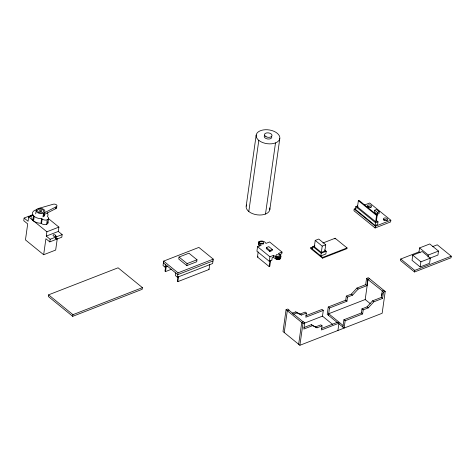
<?xml version="1.0" encoding="UTF-8"?>
<svg xmlns="http://www.w3.org/2000/svg" width="475" height="475" viewBox="0 0 475 475"><rect width="100%" height="100%" fill="white"/><g stroke="black" fill="none" stroke-linecap="round" stroke-linejoin="round"><path stroke-width="0.71" d="M30.608 216.832L29.533 215.953L24.118 218.061L23.75 220.697L27.698 223.909L25.448 239.899L43.658 254.731L55.67 250.064L57.303 238.432M32.68 215.383L28.678 216.944L28.067 221.273L24.118 218.061M30.531 216.808L30.715 215.496L32.745 214.706M33.731 215.888L33.001 220.465M47.637 221.89A3.658 2.126 8 0 1 46.235 224.461A3.658 2.126 8 0 1 41.509 223.559L40.826 223.226A7.802 4.542 8 0 1 33.577 220.934L34.218 216.392L33.149 215.276A7.802 4.542 8 0 1 37.038 209.594M35.696 213.893L36.201 210.294M41.076 223.203L41.462 218.684A7.802 4.542 8 0 1 34.218 216.392M41.509 223.559L42.15 219.017L41.717 218.66M42.982 216.879L43.486 213.281L56.086 206.845A2.476 1.443 8 0 0 56.436 204.832A2.476 1.443 8 0 0 52.968 204.309L37.822 208.667A4.507 2.624 8 0 0 37.187 212.325A4.507 2.624 8 0 0 43.486 213.281M43.759 216.618L44.288 212.853C47.025 209.902 41.272 207.599 38.819 208.394M44.312 216.066L44.591 214.077L44.038 214.629L55.836 208.626A2.476 1.443 8 0 0 56.709 207.343M46.621 224.337L47.262 219.788A3.658 2.126 8 0 0 47.779 216.826L47.47 216.345A7.802 4.542 8 0 0 47.292 212.836M47.939 223.013L48.575 218.47M43.658 254.731L45.909 238.747L49.78 241.9L55.195 239.774L55.563 237.162L54.263 236.271A1.342 0.778 8 0 1 53.075 235.297A1.342 0.778 8 0 1 54.53 234.727A1.342 0.778 8 0 1 55.723 235.701L55.302 238.45L56.382 239.311L61.792 237.227L62.16 234.597L58.288 231.438L58.894 227.103L48.361 218.524M49.78 241.9L50.148 239.269L46.277 236.111L46.882 231.776L28.678 216.944M55.836 208.626L56.086 206.845M48.598 294.832L48.361 296.507L72.705 316.338L142.191 289.311L142.423 287.636L118.079 267.805L48.598 294.832L72.942 314.67L72.705 316.338M56.382 239.311L56.745 236.698L55.67 235.826M175.738 272.965L175.376 275.559L177.418 277.228L212.634 263.53L213.251 259.13L198.865 247.41L163.649 261.108L163.032 265.507L165.074 267.17L167.835 266.095M165.074 267.17L165.442 264.575M165.597 266.784L164.985 271.13L165.52 271.569L171.623 269.194M165.52 271.569L166.232 266.499M179.039 257.046L178.754 259.035L186.823 265.602L196.709 261.761L196.988 259.772L188.919 253.199L179.039 257.046L187.102 263.619L186.823 265.602M177.418 277.228L178.036 272.828L163.649 261.108M177.941 276.842L177.329 281.188L177.864 281.622L209.047 269.491L209.76 264.421M177.864 281.622L178.576 276.551M246.192 206.144L256.191 135.001M248.805 211.518L258.804 140.368M279.318 254.719L281.782 253.763L282.019 252.077L269.616 241.971L265.917 243.408C264.047 239.079 254 241.217 261.232 245.231L257.557 246.679L256.922 251.227L269.283 261.303L271.819 260.33L272.217 257.474L273.404 257.022C274.479 259.255 280.654 261.072 280.582 257.414M259.908 246.026L258.489 244.672L258.602 242.511M258.37 244.197L258.691 242.054M258.489 244.672L258.727 242.992M258.822 242.767L258.976 241.644M258.81 245.136L259.047 243.449M269.159 266.552L269.972 260.733L270.619 260.484L269.8 266.303L269.159 266.552L257.462 257.028L258.18 251.934M265.501 214.053L275.5 142.91M269.8 209.736L279.799 138.587A11.94 6.953 8 0 0 263.126 129.966A11.94 6.953 8 0 0 261.06 141.829A11.94 6.953 8 0 0 279.799 138.587M266.433 247.54L266.285 248.597L269.83 251.483L272.187 250.568L272.335 249.512L268.791 246.626L266.433 247.54L269.978 250.432L269.83 251.483M269.283 261.303L269.925 256.755L257.557 246.679M273.404 257.022L273.636 255.336L269.925 256.755M275.589 258.804L275.827 257.118L273.636 255.336M276.236 259.13L276.474 257.45L275.827 257.118M276.984 259.368L277.222 257.682L276.474 257.45M277.774 259.481L278.012 257.8C281.687 258.24 281.693 254.618 278.32 253.513L282.019 252.077M278.564 259.481L278.801 257.794M279.288 259.35L279.526 257.664M279.9 259.107L280.137 257.42M280.363 258.768L280.82 255.728M280.642 258.353L280.951 256.203M286.063 309.712L287.298 310.715L289.061 310.032L287.826 309.023L286.063 309.712L282.999 331.52L299.891 345.283L382.155 313.28L385.219 291.472L368.327 277.709L366.563 278.397L365.685 284.65L366.92 285.653L358.192 289.049L352.581 295.129L347.54 297.089L346.311 296.085L351.346 294.126L356.963 288.046L365.685 284.65M284.234 332.524L287.298 310.715L302.961 323.475L299.891 345.283M314.812 246.157L310.745 247.736L310.644 248.461L322.543 258.157L346.94 248.662L347.047 247.938L335.142 238.248L322.947 242.992M298.662 344.28L301.726 322.472L303.489 321.783L304.724 322.792L303.84 329.044L312.568 325.648L317.021 327.815L322.062 325.856L321.48 329.965L338.954 323.166L337.927 330.487M312.586 249.238L312.966 246.537L314.854 245.801M315.222 240.421L314.337 246.745L321.326 252.439L324.847 251.067L325.737 244.744L318.749 239.05L315.222 240.421L322.21 246.115L321.326 252.439M292.315 313.191L295.676 311.885L300.129 314.052L305.164 312.093L306.399 313.096L305.823 317.205L323.297 310.407L322.489 316.148L332.518 324.318M312.966 246.537L321.183 253.234L320.803 255.936L325.844 253.977L326.224 251.275L324.579 249.933M322.543 258.157L322.644 257.432L310.745 247.736M335.041 238.973L335.142 238.248M328.255 306.992L329.49 307.996L346.964 301.197L345.729 300.194L328.255 306.992L327.228 314.313L337.392 322.596M328.463 315.317L329.49 307.996M356.22 208.246L354.196 209.036L353.958 210.746L375.108 227.976L390.604 221.944L390.842 220.234L369.698 203.003L364.307 205.099M357.633 205.936L355.799 206.649L355.419 209.374L375.191 225.482L377.631 224.533L378.017 221.807L376.319 220.424M357.485 206.946L358.37 200.64L359.029 200.385L377.203 215.193L376.319 221.504L375.666 221.76L357.485 206.946L358.138 206.69M345.729 300.194L346.311 296.085M342.891 327.073L343.918 319.752L361.392 312.954L362.627 313.957L345.153 320.756L343.918 319.752M346.964 301.197L347.54 297.089M345.153 320.756L344.12 328.077L338.491 323.493M374.728 210.199L374.472 212.016L377.227 214.261L379.026 213.56L379.282 211.743L376.527 209.499L374.728 210.199L377.483 212.444L377.227 214.261M361.392 312.954L361.968 308.845L367.009 306.886L372.62 300.806L381.348 297.409L382.577 298.413L373.855 301.809L368.238 307.889L363.203 309.848L361.968 308.845M362.627 313.957L363.203 309.848M375.191 225.482L375.571 222.757L355.799 206.649M375.666 221.76L376.55 215.448L358.37 200.64M366.92 285.653L367.798 279.401L366.563 278.397M375.108 227.976L375.345 226.266L354.196 209.036M370.156 303.561L365.204 299.529L368.048 279.312L369.562 278.712M381.348 297.409L382.227 291.157L383.99 290.468M381.864 295.397L382.173 293.229M382.577 298.413L383.456 292.161L382.227 291.157M420.102 252.795L419.009 251.904L400.752 259.006L400.532 260.585L414.515 271.979L451.03 257.777L451.25 256.197L437.261 244.803L432.565 246.632M412.757 255.194L412.039 260.318L420.167 266.944L429.596 263.275L430.314 258.151L422.186 251.53L412.757 255.194L420.886 261.82L420.167 266.944M414.515 271.979L414.74 270.4L400.752 259.006M419.009 251.904L419.567 247.926L429.768 243.96L438.49 251.067L437.932 255.045L429.774 258.222M428.011 257.022L428.29 255.033L419.567 247.926M258.453 243.74L258.738 243.331M276.046 256.743L276.444 256.559A2.102 1.223 8 0 1 279.359 257.112M46.882 231.776L58.894 227.103M46.277 236.111L58.288 231.438M50.148 239.269L55.563 237.162M56.745 236.698L62.16 234.597M187.102 263.619L196.988 259.772M178.036 272.828L213.251 259.13M72.942 314.67L142.423 287.636M212.996 260.935L177.781 274.633L163.394 262.913M269.978 250.432L272.335 249.512M257.462 257.028L258.103 256.779M377.483 212.444L379.282 211.743M376.55 215.448L377.203 215.193M375.571 222.757L378.017 221.807M322.21 246.115L325.737 244.744M375.345 226.266L390.842 220.234M321.183 253.234L326.224 251.275M322.644 257.432L347.047 247.938M428.29 255.033L438.49 251.067M420.886 261.82L430.314 258.151M293.55 314.195L296.905 312.894L301.364 315.056L306.399 313.096M414.74 270.4L451.25 256.197M305.93 315.679L322.062 309.403L323.297 310.407M302.961 323.475L304.724 322.792M383.456 292.161L385.219 291.472M304.57 323.119L322.489 316.148M365.204 299.529L328.682 313.738L343.11 325.494M303.952 327.518L311.333 324.645L317.021 327.815M315.792 326.812L320.827 324.853L322.062 325.856M321.593 328.439L337.725 322.163L338.954 323.166M367.798 279.401L382.476 291.062M260.003 243.402L260.448 243.259A2.102 1.223 8 0 1 263.269 244.037M277.222 257.682L278.012 257.8M356.963 288.046L358.192 289.049M372.62 300.806L373.855 301.809M351.346 294.126L352.581 295.129M367.009 306.886L368.238 307.889M300.129 314.052L301.364 315.056M295.676 311.885L296.905 312.894M311.333 324.645L312.568 325.648M288.806 310.133L303.234 321.89M208.513 269.058L209.047 269.491M30.715 215.496L31.789 216.368M33.577 220.934L32.514 219.824A7.802 4.542 8 0 1 31.872 217.425M383.503 220.032A2.173 1.265 8 0 1 387.226 220.596M367.49 206.981A2.173 1.265 8 0 1 370.916 207.237M269.705 207.902A11.94 6.953 8 0 1 257.319 214.86A11.94 6.953 8 0 1 246.584 204.98M271.457 136.2A3.818 2.221 8 0 1 267.615 138.985A3.818 2.221 8 0 1 264.919 135.203M47.262 219.788A3.658 2.126 8 0 1 42.15 219.017M276.682 254.879L276.284 255.063A2.102 1.223 8 0 0 276.379 256.696A2.102 1.223 8 0 0 279.122 257.1L279.52 256.916A2.102 1.223 8 0 0 279.425 255.283A2.102 1.223 8 0 0 276.682 254.879M260.686 241.573L260.235 241.716A2.102 1.223 8 0 0 259.95 243.307A2.102 1.223 8 0 0 262.627 243.936L263.073 243.788A2.102 1.223 8 0 0 263.364 242.203A2.102 1.223 8 0 0 260.686 241.573M38.831 212.301A3.141 1.829 8 0 0 43.759 211.446A3.141 1.829 8 0 0 39.372 209.178A3.141 1.829 8 0 0 38.831 212.301M384.233 220.145A2.173 1.265 8 0 0 387.647 219.551A2.173 1.265 8 0 0 384.608 217.983A2.173 1.265 8 0 0 384.233 220.145M368.22 207.094A2.173 1.265 8 0 0 371.634 206.506A2.173 1.265 8 0 0 368.594 204.933A2.173 1.265 8 0 0 368.22 207.094M266.018 136.705A3.818 2.221 8 0 0 272.009 135.672A3.818 2.221 8 0 0 266.677 132.911A3.818 2.221 8 0 0 266.018 136.705M40.001 211.452A1.128 0.659 8 0 0 41.77 211.143A1.128 0.659 8 0 0 40.197 210.33A1.128 0.659 8 0 0 40.001 211.452"/></g></svg>
